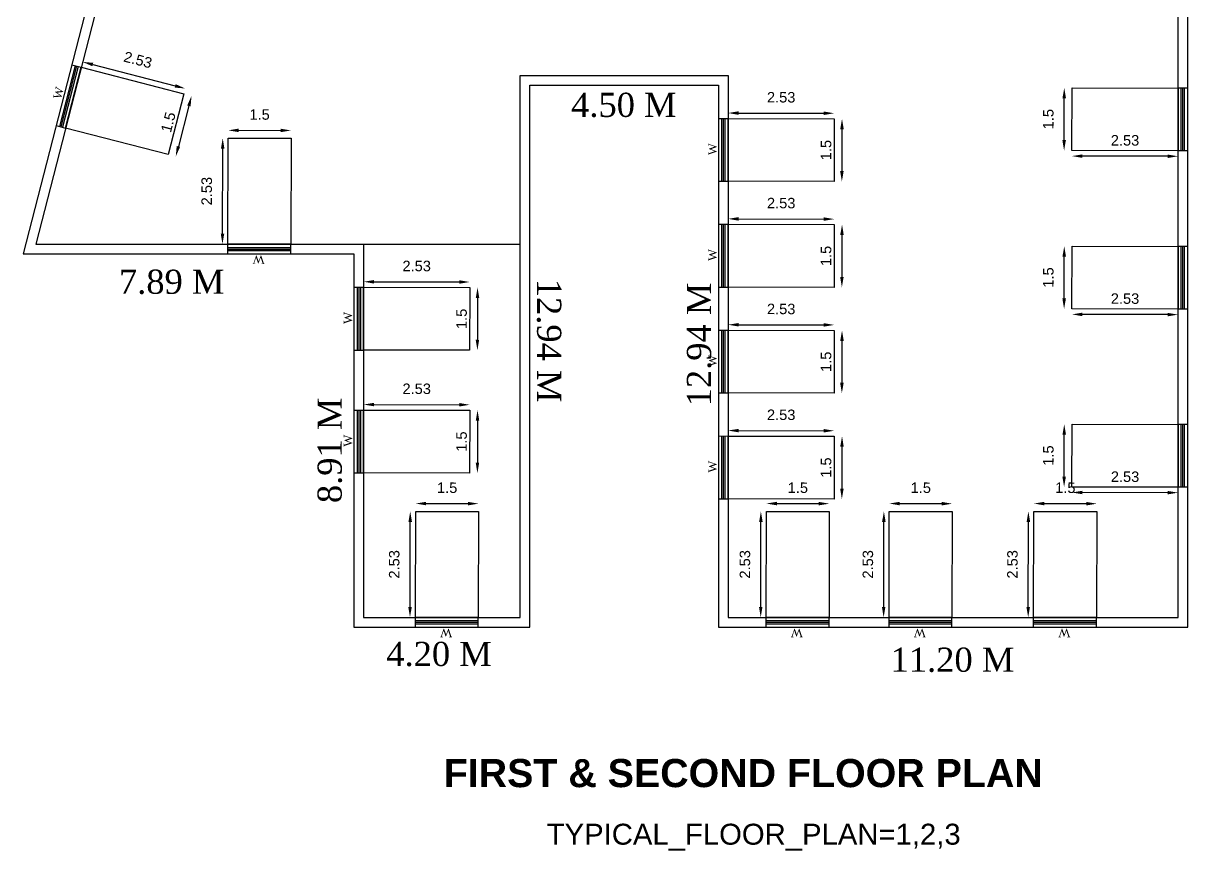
# Model space of a CAD drawing. Header units: metres. Extents: x -56 to 205, y -186 to -77.
# Drawn here: x -17.4 to 10.39, y -145.35 to -125.59 of the extents above; entities that cross this region are included whole.
import ezdxf

# ---------------------------------------------------------------- set-up
doc = ezdxf.new("R2010")
doc.units = ezdxf.units.M
for name, color, linetype in [('0 @ 1', 7, 'Continuous'), ('BLK_1_FLR_1_BLT_UP_AREA', 1, 'Continuous'), ('BLK_1_FLR_1_REGULAR_ROOM_1', 2, 'Continuous'), ('BLK_1_FLR_1_ROOM_1_LIGHT_VENTILATION_1', 232, 'Continuous')]:
    doc.layers.add(name, color=color, linetype=linetype)
doc.styles.add('ANAND', font='times.ttf')
doc.styles.get("Standard").update_dxf_attribs({"font": 'arial.ttf', "height": 0.25})
doc.styles.add('style1', font='times.ttf', dxfattribs={"height": 0.5})
doc.dimstyles.new('ISO-25', dxfattribs={"dimtxt": 0.5, "dimasz": 0.45, "dimexe": 1.25, "dimexo": 0.625, "dimgap": 0.25, "dimtad": 1, "dimdsep": 46, "dimtxsty": 'Standard', "dimcen": 2.5, "dimse1": 1, "dimse2": 1, "dimadec": 0, "dimazin": 0, "dimtfac": 1, "dimtmove": 0, "dimatfit": 3, "dimfxl": 0, "dimarcsym": 0})

# ---------------------------------------------------------------- blocks, each defined once
blk = doc.blocks.new('*D38')
at = {"layer": 'BLK_1_FLR_1_ROOM_1_LIGHT_VENTILATION_1', "color": 0, "lineweight": -2}
blk.add_line((-15.746, -126.577), (-13.779, -127.087), dxfattribs=at)
at = {"layer": 'BLK_1_FLR_1_ROOM_1_LIGHT_VENTILATION_1', "color": 0}
for points in [[(-15.736, -126.536), (-15.756, -126.617), (-15.988, -126.514)], [(-13.768, -127.046), (-13.789, -127.127), (-13.537, -127.149)]]:
    blk.add_solid(points, dxfattribs=at)
at = {"layer": 'DEFPOINTS', "color": 0}
for p in [(-16.021, -126.64), (-13.569, -127.275), (-13.537, -127.149)]:
    blk.add_point(p, dxfattribs=at)
at = {"layer": 'BLK_1_FLR_1_ROOM_1_LIGHT_VENTILATION_1', "color": 0, "insert": (-14.668, -126.466), "char_height": 0.25, "attachment_point": 5, "rotation": 345.472}
blk.add_mtext('2.53', dxfattribs=at)
blk = doc.blocks.new('*D39')
at = {"layer": 'BLK_1_FLR_1_ROOM_1_LIGHT_VENTILATION_1', "color": 0, "lineweight": -2}
blk.add_line((-13.451, -127.564), (-13.702, -128.532), dxfattribs=at)
at = {"layer": 'BLK_1_FLR_1_ROOM_1_LIGHT_VENTILATION_1', "color": 0}
for points in [[(-13.491, -127.554), (-13.411, -127.575), (-13.388, -127.322)], [(-13.742, -128.522), (-13.662, -128.543), (-13.765, -128.774)]]:
    blk.add_solid(points, dxfattribs=at)
at = {"layer": 'DEFPOINTS', "color": 0}
for p in [(-13.569, -127.275), (-13.946, -128.727), (-13.765, -128.774)]:
    blk.add_point(p, dxfattribs=at)
at = {"layer": 'BLK_1_FLR_1_ROOM_1_LIGHT_VENTILATION_1', "color": 0, "insert": (-13.942, -127.954), "char_height": 0.25, "attachment_point": 5, "rotation": 75.4718}
blk.add_mtext('1.5', dxfattribs=at)
blk = doc.blocks.new('*D40')
at = {"layer": 'BLK_1_FLR_1_ROOM_1_LIGHT_VENTILATION_1', "color": 0, "lineweight": -2}
blk.add_line((-12.65, -130.617), (-12.645, -128.585), dxfattribs=at)
at = {"layer": 'BLK_1_FLR_1_ROOM_1_LIGHT_VENTILATION_1', "color": 0}
for points in [[(-12.687, -128.585), (-12.604, -128.585), (-12.645, -128.335)], [(-12.691, -130.617), (-12.608, -130.617), (-12.65, -130.867)]]:
    blk.add_solid(points, dxfattribs=at)
at = {"layer": 'DEFPOINTS', "color": 0}
for p in [(-12.645, -128.335), (-12.515, -128.335), (-12.52, -130.867)]:
    blk.add_point(p, dxfattribs=at)
at = {"layer": 'BLK_1_FLR_1_ROOM_1_LIGHT_VENTILATION_1', "color": 0, "insert": (-13.025, -129.6), "char_height": 0.25, "attachment_point": 5, "rotation": 89.877}
blk.add_mtext('2.53', dxfattribs=at)
blk = doc.blocks.new('*D41')
at = {"layer": 'BLK_1_FLR_1_ROOM_1_LIGHT_VENTILATION_1', "color": 0, "lineweight": -2}
blk.add_line((-12.264, -128.148), (-11.264, -128.151), dxfattribs=at)
at = {"layer": 'BLK_1_FLR_1_ROOM_1_LIGHT_VENTILATION_1', "color": 0}
for points in [[(-12.264, -128.107), (-12.264, -128.19), (-12.514, -128.148)], [(-11.264, -128.109), (-11.264, -128.192), (-11.014, -128.151)]]:
    blk.add_solid(points, dxfattribs=at)
at = {"layer": 'DEFPOINTS', "color": 0}
for p in [(-12.515, -128.335), (-11.015, -128.338), (-11.014, -128.151)]:
    blk.add_point(p, dxfattribs=at)
at = {"layer": 'BLK_1_FLR_1_ROOM_1_LIGHT_VENTILATION_1', "color": 0, "insert": (-11.764, -127.772), "char_height": 0.25, "attachment_point": 5, "rotation": 359.8768}
blk.add_mtext('1.5', dxfattribs=at)
blk = doc.blocks.new('*D42')
at = {"layer": 'BLK_1_FLR_1_ROOM_1_LIGHT_VENTILATION_1', "color": 0, "lineweight": -2}
blk.add_line((0.195, -139.529), (0.2, -137.497), dxfattribs=at)
at = {"layer": 'BLK_1_FLR_1_ROOM_1_LIGHT_VENTILATION_1', "color": 0}
for points in [[(0.158, -137.497), (0.242, -137.497), (0.2, -137.247)], [(0.154, -139.529), (0.237, -139.529), (0.195, -139.779)]]:
    blk.add_solid(points, dxfattribs=at)
at = {"layer": 'DEFPOINTS', "color": 0}
for p in [(0.2, -137.247), (0.331, -137.247), (0.325, -139.779)]:
    blk.add_point(p, dxfattribs=at)
at = {"layer": 'BLK_1_FLR_1_ROOM_1_LIGHT_VENTILATION_1', "color": 0, "insert": (-0.18, -138.512), "char_height": 0.25, "attachment_point": 5, "rotation": 89.877}
blk.add_mtext('2.53', dxfattribs=at)
blk = doc.blocks.new('*D43')
at = {"layer": 'BLK_1_FLR_1_ROOM_1_LIGHT_VENTILATION_1', "color": 0, "lineweight": -2}
blk.add_line((0.581, -137.061), (1.581, -137.063), dxfattribs=at)
at = {"layer": 'BLK_1_FLR_1_ROOM_1_LIGHT_VENTILATION_1', "color": 0}
for points in [[(0.581, -137.019), (0.581, -137.102), (0.331, -137.06)], [(1.581, -137.021), (1.581, -137.104), (1.831, -137.063)]]:
    blk.add_solid(points, dxfattribs=at)
at = {"layer": 'DEFPOINTS', "color": 0}
for p in [(0.331, -137.247), (1.831, -137.063), (1.831, -137.25)]:
    blk.add_point(p, dxfattribs=at)
at = {"layer": 'BLK_1_FLR_1_ROOM_1_LIGHT_VENTILATION_1', "color": 0, "insert": (1.082, -136.684), "char_height": 0.25, "attachment_point": 5, "rotation": 359.8768}
blk.add_mtext('1.5', dxfattribs=at)
blk = doc.blocks.new('*D44')
at = {"layer": 'BLK_1_FLR_1_ROOM_1_LIGHT_VENTILATION_1', "color": 0, "lineweight": -2}
blk.add_line((3.13, -139.529), (3.134, -137.497), dxfattribs=at)
at = {"layer": 'BLK_1_FLR_1_ROOM_1_LIGHT_VENTILATION_1', "color": 0}
for points in [[(3.092, -137.497), (3.176, -137.497), (3.135, -137.247)], [(3.088, -139.529), (3.171, -139.53), (3.129, -139.779)]]:
    blk.add_solid(points, dxfattribs=at)
at = {"layer": 'DEFPOINTS', "color": 0}
for p in [(3.135, -137.247), (3.265, -137.247), (3.259, -139.78)]:
    blk.add_point(p, dxfattribs=at)
at = {"layer": 'BLK_1_FLR_1_ROOM_1_LIGHT_VENTILATION_1', "color": 0, "insert": (2.754, -138.512), "char_height": 0.25, "attachment_point": 5, "rotation": 89.877}
blk.add_mtext('2.53', dxfattribs=at)
blk = doc.blocks.new('*D45')
at = {"layer": 'BLK_1_FLR_1_ROOM_1_LIGHT_VENTILATION_1', "color": 0, "lineweight": -2}
blk.add_line((3.515, -137.061), (4.515, -137.063), dxfattribs=at)
at = {"layer": 'BLK_1_FLR_1_ROOM_1_LIGHT_VENTILATION_1', "color": 0}
for points in [[(3.515, -137.019), (3.515, -137.103), (3.265, -137.06)], [(4.515, -137.021), (4.515, -137.105), (4.765, -137.064)]]:
    blk.add_solid(points, dxfattribs=at)
at = {"layer": 'DEFPOINTS', "color": 0}
for p in [(3.265, -137.247), (4.765, -137.064), (4.765, -137.251)]:
    blk.add_point(p, dxfattribs=at)
at = {"layer": 'BLK_1_FLR_1_ROOM_1_LIGHT_VENTILATION_1', "color": 0, "insert": (4.016, -136.684), "char_height": 0.25, "attachment_point": 5, "rotation": 359.8768}
blk.add_mtext('1.5', dxfattribs=at)
blk = doc.blocks.new('*D46')
at = {"layer": 'BLK_1_FLR_1_ROOM_1_LIGHT_VENTILATION_1', "color": 0, "lineweight": -2}
blk.add_line((6.579, -139.529), (6.584, -137.497), dxfattribs=at)
at = {"layer": 'BLK_1_FLR_1_ROOM_1_LIGHT_VENTILATION_1', "color": 0}
for points in [[(6.542, -137.497), (6.625, -137.497), (6.584, -137.247)], [(6.537, -139.529), (6.621, -139.53), (6.579, -139.779)]]:
    blk.add_solid(points, dxfattribs=at)
at = {"layer": 'DEFPOINTS', "color": 0}
for p in [(6.584, -137.247), (6.714, -137.247), (6.709, -139.78)]:
    blk.add_point(p, dxfattribs=at)
at = {"layer": 'BLK_1_FLR_1_ROOM_1_LIGHT_VENTILATION_1', "color": 0, "insert": (6.204, -138.512), "char_height": 0.25, "attachment_point": 5, "rotation": 89.877}
blk.add_mtext('2.53', dxfattribs=at)
blk = doc.blocks.new('*D47')
at = {"layer": 'BLK_1_FLR_1_ROOM_1_LIGHT_VENTILATION_1', "color": 0, "lineweight": -2}
blk.add_line((6.965, -137.061), (7.965, -137.063), dxfattribs=at)
at = {"layer": 'BLK_1_FLR_1_ROOM_1_LIGHT_VENTILATION_1', "color": 0}
for points in [[(6.965, -137.019), (6.965, -137.103), (6.715, -137.06)], [(7.965, -137.021), (7.965, -137.105), (8.215, -137.064)]]:
    blk.add_solid(points, dxfattribs=at)
at = {"layer": 'DEFPOINTS', "color": 0}
for p in [(6.714, -137.247), (8.214, -137.251), (8.215, -137.064)]:
    blk.add_point(p, dxfattribs=at)
at = {"layer": 'BLK_1_FLR_1_ROOM_1_LIGHT_VENTILATION_1', "color": 0, "insert": (7.465, -136.684), "char_height": 0.25, "attachment_point": 5, "rotation": 359.8768}
blk.add_mtext('1.5', dxfattribs=at)
blk = doc.blocks.new('*D48')
at = {"layer": 'BLK_1_FLR_1_ROOM_1_LIGHT_VENTILATION_1', "color": 0, "lineweight": -2}
blk.add_line((9.905, -136.801), (7.873, -136.796), dxfattribs=at)
at = {"layer": 'BLK_1_FLR_1_ROOM_1_LIGHT_VENTILATION_1', "color": 0}
for points in [[(7.873, -136.755), (7.873, -136.838), (7.623, -136.796)], [(9.905, -136.759), (9.905, -136.842), (10.155, -136.801)]]:
    blk.add_solid(points, dxfattribs=at)
at = {"layer": 'DEFPOINTS', "color": 0}
for p in [(7.623, -136.666), (10.156, -136.671), (7.623, -136.796)]:
    blk.add_point(p, dxfattribs=at)
at = {"layer": 'BLK_1_FLR_1_ROOM_1_LIGHT_VENTILATION_1', "color": 0, "insert": (8.89, -136.421), "char_height": 0.25, "attachment_point": 5, "rotation": 359.877}
blk.add_mtext('2.53', dxfattribs=at)
blk = doc.blocks.new('*D49')
at = {"layer": 'BLK_1_FLR_1_ROOM_1_LIGHT_VENTILATION_1', "color": 0, "lineweight": -2}
blk.add_line((7.437, -136.415), (7.439, -135.415), dxfattribs=at)
at = {"layer": 'BLK_1_FLR_1_ROOM_1_LIGHT_VENTILATION_1', "color": 0}
for points in [[(7.397, -135.415), (7.481, -135.415), (7.44, -135.165)], [(7.395, -136.415), (7.479, -136.415), (7.436, -136.665)]]:
    blk.add_solid(points, dxfattribs=at)
at = {"layer": 'DEFPOINTS', "color": 0}
for p in [(7.44, -135.165), (7.627, -135.166), (7.623, -136.666)]:
    blk.add_point(p, dxfattribs=at)
at = {"layer": 'BLK_1_FLR_1_ROOM_1_LIGHT_VENTILATION_1', "color": 0, "insert": (7.06, -135.914), "char_height": 0.25, "attachment_point": 5, "rotation": 89.8768}
blk.add_mtext('1.5', dxfattribs=at)
blk = doc.blocks.new('*D50')
at = {"layer": 'BLK_1_FLR_1_ROOM_1_LIGHT_VENTILATION_1', "color": 0, "lineweight": -2}
blk.add_line((9.905, -132.548), (7.873, -132.544), dxfattribs=at)
at = {"layer": 'BLK_1_FLR_1_ROOM_1_LIGHT_VENTILATION_1', "color": 0}
for points in [[(7.873, -132.502), (7.873, -132.586), (7.623, -132.543)], [(9.905, -132.507), (9.905, -132.59), (10.155, -132.549)]]:
    blk.add_solid(points, dxfattribs=at)
at = {"layer": 'DEFPOINTS', "color": 0}
for p in [(7.623, -132.413), (7.623, -132.543), (10.156, -132.419)]:
    blk.add_point(p, dxfattribs=at)
at = {"layer": 'BLK_1_FLR_1_ROOM_1_LIGHT_VENTILATION_1', "color": 0, "insert": (8.89, -132.168), "char_height": 0.25, "attachment_point": 5, "rotation": 359.877}
blk.add_mtext('2.53', dxfattribs=at)
blk = doc.blocks.new('*D51')
at = {"layer": 'BLK_1_FLR_1_ROOM_1_LIGHT_VENTILATION_1', "color": 0, "lineweight": -2}
blk.add_line((7.437, -132.163), (7.439, -131.163), dxfattribs=at)
at = {"layer": 'BLK_1_FLR_1_ROOM_1_LIGHT_VENTILATION_1', "color": 0}
for points in [[(7.397, -131.163), (7.481, -131.163), (7.44, -130.913)], [(7.395, -132.163), (7.479, -132.163), (7.436, -132.413)]]:
    blk.add_solid(points, dxfattribs=at)
at = {"layer": 'DEFPOINTS', "color": 0}
for p in [(7.44, -130.913), (7.627, -130.913), (7.623, -132.413)]:
    blk.add_point(p, dxfattribs=at)
at = {"layer": 'BLK_1_FLR_1_ROOM_1_LIGHT_VENTILATION_1', "color": 0, "insert": (7.06, -131.662), "char_height": 0.25, "attachment_point": 5, "rotation": 89.8768}
blk.add_mtext('1.5', dxfattribs=at)
blk = doc.blocks.new('*D52')
at = {"layer": 'BLK_1_FLR_1_ROOM_1_LIGHT_VENTILATION_1', "color": 0, "lineweight": -2}
blk.add_line((9.905, -128.768), (7.873, -128.763), dxfattribs=at)
at = {"layer": 'BLK_1_FLR_1_ROOM_1_LIGHT_VENTILATION_1', "color": 0}
for points in [[(7.873, -128.722), (7.873, -128.805), (7.623, -128.763)], [(9.905, -128.726), (9.905, -128.809), (10.155, -128.768)]]:
    blk.add_solid(points, dxfattribs=at)
at = {"layer": 'DEFPOINTS', "color": 0}
for p in [(7.623, -128.633), (10.156, -128.638), (7.623, -128.763)]:
    blk.add_point(p, dxfattribs=at)
at = {"layer": 'BLK_1_FLR_1_ROOM_1_LIGHT_VENTILATION_1', "color": 0, "insert": (8.89, -128.388), "char_height": 0.25, "attachment_point": 5, "rotation": 359.877}
blk.add_mtext('2.53', dxfattribs=at)
blk = doc.blocks.new('*D53')
at = {"layer": 'BLK_1_FLR_1_ROOM_1_LIGHT_VENTILATION_1', "color": 0, "lineweight": -2}
blk.add_line((7.437, -128.382), (7.439, -127.382), dxfattribs=at)
at = {"layer": 'BLK_1_FLR_1_ROOM_1_LIGHT_VENTILATION_1', "color": 0}
for points in [[(7.397, -127.382), (7.481, -127.382), (7.44, -127.132)], [(7.395, -128.382), (7.479, -128.382), (7.436, -128.632)]]:
    blk.add_solid(points, dxfattribs=at)
at = {"layer": 'DEFPOINTS', "color": 0}
for p in [(7.44, -127.132), (7.627, -127.133), (7.623, -128.633)]:
    blk.add_point(p, dxfattribs=at)
at = {"layer": 'BLK_1_FLR_1_ROOM_1_LIGHT_VENTILATION_1', "color": 0, "insert": (7.06, -127.881), "char_height": 0.25, "attachment_point": 5, "rotation": 89.8768}
blk.add_mtext('1.5', dxfattribs=at)
blk = doc.blocks.new('*D62')
at = {"layer": 'BLK_1_FLR_1_ROOM_1_LIGHT_VENTILATION_1', "color": 0, "lineweight": -2}
blk.add_line((-8.174, -139.529), (-8.17, -137.497), dxfattribs=at)
at = {"layer": 'BLK_1_FLR_1_ROOM_1_LIGHT_VENTILATION_1', "color": 0}
for points in [[(-8.211, -137.497), (-8.128, -137.497), (-8.169, -137.247)], [(-8.216, -139.529), (-8.132, -139.529), (-8.175, -139.779)]]:
    blk.add_solid(points, dxfattribs=at)
at = {"layer": 'DEFPOINTS', "color": 0}
for p in [(-8.169, -137.247), (-8.039, -137.247), (-8.044, -139.779)]:
    blk.add_point(p, dxfattribs=at)
at = {"layer": 'BLK_1_FLR_1_ROOM_1_LIGHT_VENTILATION_1', "color": 0, "insert": (-8.55, -138.512), "char_height": 0.25, "attachment_point": 5, "rotation": 89.877}
blk.add_mtext('2.53', dxfattribs=at)
blk = doc.blocks.new('*D63')
at = {"layer": 'BLK_1_FLR_1_ROOM_1_LIGHT_VENTILATION_1', "color": 0, "lineweight": -2}
blk.add_line((-7.789, -137.061), (-6.789, -137.063), dxfattribs=at)
at = {"layer": 'BLK_1_FLR_1_ROOM_1_LIGHT_VENTILATION_1', "color": 0}
for points in [[(-7.789, -137.019), (-7.789, -137.102), (-8.039, -137.06)], [(-6.789, -137.021), (-6.789, -137.104), (-6.539, -137.063)]]:
    blk.add_solid(points, dxfattribs=at)
at = {"layer": 'DEFPOINTS', "color": 0}
for p in [(-8.039, -137.247), (-6.539, -137.063), (-6.539, -137.25)]:
    blk.add_point(p, dxfattribs=at)
at = {"layer": 'BLK_1_FLR_1_ROOM_1_LIGHT_VENTILATION_1', "color": 0, "insert": (-7.288, -136.684), "char_height": 0.25, "attachment_point": 5, "rotation": 359.8768}
blk.add_mtext('1.5', dxfattribs=at)
blk = doc.blocks.new('*D64')
at = {"layer": 'BLK_1_FLR_1_ROOM_1_LIGHT_VENTILATION_1', "color": 0, "lineweight": -2}
blk.add_line((-9.032, -131.765), (-7, -131.769), dxfattribs=at)
at = {"layer": 'BLK_1_FLR_1_ROOM_1_LIGHT_VENTILATION_1', "color": 0}
for points in [[(-9.032, -131.723), (-9.032, -131.807), (-9.282, -131.764)], [(-7, -131.728), (-7, -131.811), (-6.75, -131.77)]]:
    blk.add_solid(points, dxfattribs=at)
at = {"layer": 'DEFPOINTS', "color": 0}
for p in [(-9.282, -131.895), (-6.75, -131.77), (-6.75, -131.9)]:
    blk.add_point(p, dxfattribs=at)
at = {"layer": 'BLK_1_FLR_1_ROOM_1_LIGHT_VENTILATION_1', "color": 0, "insert": (-8.015, -131.389), "char_height": 0.25, "attachment_point": 5, "rotation": 359.877}
blk.add_mtext('2.53', dxfattribs=at)
blk = doc.blocks.new('*D65')
at = {"layer": 'BLK_1_FLR_1_ROOM_1_LIGHT_VENTILATION_1', "color": 0, "lineweight": -2}
blk.add_line((-6.563, -132.151), (-6.566, -133.151), dxfattribs=at)
at = {"layer": 'BLK_1_FLR_1_ROOM_1_LIGHT_VENTILATION_1', "color": 0}
for points in [[(-6.605, -132.15), (-6.522, -132.151), (-6.563, -131.901)], [(-6.607, -133.15), (-6.524, -133.151), (-6.566, -133.401)]]:
    blk.add_solid(points, dxfattribs=at)
at = {"layer": 'DEFPOINTS', "color": 0}
for p in [(-6.75, -131.9), (-6.753, -133.4), (-6.566, -133.401)]:
    blk.add_point(p, dxfattribs=at)
at = {"layer": 'BLK_1_FLR_1_ROOM_1_LIGHT_VENTILATION_1', "color": 0, "insert": (-6.942, -132.65), "char_height": 0.25, "attachment_point": 5, "rotation": 89.8768}
blk.add_mtext('1.5', dxfattribs=at)
blk = doc.blocks.new('*D66')
at = {"layer": 'BLK_1_FLR_1_ROOM_1_LIGHT_VENTILATION_1', "color": 0, "lineweight": -2}
blk.add_line((-9.032, -134.697), (-7, -134.701), dxfattribs=at)
at = {"layer": 'BLK_1_FLR_1_ROOM_1_LIGHT_VENTILATION_1', "color": 0}
for points in [[(-9.032, -134.655), (-9.032, -134.738), (-9.282, -134.696)], [(-7, -134.659), (-7, -134.743), (-6.75, -134.702)]]:
    blk.add_solid(points, dxfattribs=at)
at = {"layer": 'DEFPOINTS', "color": 0}
for p in [(-6.75, -134.702), (-9.282, -134.826), (-6.75, -134.832)]:
    blk.add_point(p, dxfattribs=at)
at = {"layer": 'BLK_1_FLR_1_ROOM_1_LIGHT_VENTILATION_1', "color": 0, "insert": (-8.015, -134.321), "char_height": 0.25, "attachment_point": 5, "rotation": 359.877}
blk.add_mtext('2.53', dxfattribs=at)
blk = doc.blocks.new('*D67')
at = {"layer": 'BLK_1_FLR_1_ROOM_1_LIGHT_VENTILATION_1', "color": 0, "lineweight": -2}
blk.add_line((-6.563, -135.082), (-6.566, -136.082), dxfattribs=at)
at = {"layer": 'BLK_1_FLR_1_ROOM_1_LIGHT_VENTILATION_1', "color": 0}
for points in [[(-6.605, -135.082), (-6.522, -135.082), (-6.563, -134.832)], [(-6.607, -136.082), (-6.524, -136.082), (-6.566, -136.332)]]:
    blk.add_solid(points, dxfattribs=at)
at = {"layer": 'DEFPOINTS', "color": 0}
for p in [(-6.75, -134.832), (-6.753, -136.332), (-6.566, -136.332)]:
    blk.add_point(p, dxfattribs=at)
at = {"layer": 'BLK_1_FLR_1_ROOM_1_LIGHT_VENTILATION_1', "color": 0, "insert": (-6.942, -135.581), "char_height": 0.25, "attachment_point": 5, "rotation": 89.8768}
blk.add_mtext('1.5', dxfattribs=at)
blk = doc.blocks.new('*D68')
at = {"layer": 'BLK_1_FLR_1_ROOM_1_LIGHT_VENTILATION_1', "color": 0, "lineweight": -2}
blk.add_line((-0.333, -127.736), (1.699, -127.74), dxfattribs=at)
at = {"layer": 'BLK_1_FLR_1_ROOM_1_LIGHT_VENTILATION_1', "color": 0}
for points in [[(-0.333, -127.694), (-0.334, -127.777), (-0.583, -127.735)], [(1.699, -127.698), (1.699, -127.782), (1.949, -127.74)]]:
    blk.add_solid(points, dxfattribs=at)
at = {"layer": 'DEFPOINTS', "color": 0}
for p in [(1.949, -127.74), (-0.584, -127.865), (1.949, -127.871)]:
    blk.add_point(p, dxfattribs=at)
at = {"layer": 'BLK_1_FLR_1_ROOM_1_LIGHT_VENTILATION_1', "color": 0, "insert": (0.684, -127.36), "char_height": 0.25, "attachment_point": 5, "rotation": 359.877}
blk.add_mtext('2.53', dxfattribs=at)
blk = doc.blocks.new('*D69')
at = {"layer": 'BLK_1_FLR_1_ROOM_1_LIGHT_VENTILATION_1', "color": 0, "lineweight": -2}
blk.add_line((2.135, -128.121), (2.133, -129.121), dxfattribs=at)
at = {"layer": 'BLK_1_FLR_1_ROOM_1_LIGHT_VENTILATION_1', "color": 0}
for points in [[(2.093, -128.121), (2.177, -128.121), (2.136, -127.871)], [(2.091, -129.121), (2.175, -129.121), (2.132, -129.371)]]:
    blk.add_solid(points, dxfattribs=at)
at = {"layer": 'DEFPOINTS', "color": 0}
for p in [(1.949, -127.871), (1.945, -129.371), (2.132, -129.371)]:
    blk.add_point(p, dxfattribs=at)
at = {"layer": 'BLK_1_FLR_1_ROOM_1_LIGHT_VENTILATION_1', "color": 0, "insert": (1.756, -128.62), "char_height": 0.25, "attachment_point": 5, "rotation": 89.8768}
blk.add_mtext('1.5', dxfattribs=at)
blk = doc.blocks.new('*D70')
at = {"layer": 'BLK_1_FLR_1_ROOM_1_LIGHT_VENTILATION_1', "color": 0, "lineweight": -2}
blk.add_line((-0.333, -130.263), (1.699, -130.267), dxfattribs=at)
at = {"layer": 'BLK_1_FLR_1_ROOM_1_LIGHT_VENTILATION_1', "color": 0}
for points in [[(-0.333, -130.221), (-0.334, -130.305), (-0.583, -130.262)], [(1.699, -130.226), (1.699, -130.309), (1.949, -130.268)]]:
    blk.add_solid(points, dxfattribs=at)
at = {"layer": 'DEFPOINTS', "color": 0}
for p in [(1.949, -130.268), (-0.584, -130.393), (1.949, -130.398)]:
    blk.add_point(p, dxfattribs=at)
at = {"layer": 'BLK_1_FLR_1_ROOM_1_LIGHT_VENTILATION_1', "color": 0, "insert": (0.684, -129.887), "char_height": 0.25, "attachment_point": 5, "rotation": 359.877}
blk.add_mtext('2.53', dxfattribs=at)
blk = doc.blocks.new('*D71')
at = {"layer": 'BLK_1_FLR_1_ROOM_1_LIGHT_VENTILATION_1', "color": 0, "lineweight": -2}
blk.add_line((2.135, -130.648), (2.133, -131.648), dxfattribs=at)
at = {"layer": 'BLK_1_FLR_1_ROOM_1_LIGHT_VENTILATION_1', "color": 0}
for points in [[(2.093, -130.648), (2.177, -130.648), (2.136, -130.398)], [(2.091, -131.648), (2.175, -131.648), (2.132, -131.898)]]:
    blk.add_solid(points, dxfattribs=at)
at = {"layer": 'DEFPOINTS', "color": 0}
for p in [(1.949, -130.398), (1.945, -131.898), (2.132, -131.898)]:
    blk.add_point(p, dxfattribs=at)
at = {"layer": 'BLK_1_FLR_1_ROOM_1_LIGHT_VENTILATION_1', "color": 0, "insert": (1.756, -131.148), "char_height": 0.25, "attachment_point": 5, "rotation": 89.8768}
blk.add_mtext('1.5', dxfattribs=at)
blk = doc.blocks.new('*D72')
at = {"layer": 'BLK_1_FLR_1_ROOM_1_LIGHT_VENTILATION_1', "color": 0, "lineweight": -2}
blk.add_line((-0.333, -132.79), (1.699, -132.795), dxfattribs=at)
at = {"layer": 'BLK_1_FLR_1_ROOM_1_LIGHT_VENTILATION_1', "color": 0}
for points in [[(-0.333, -132.749), (-0.334, -132.832), (-0.583, -132.79)], [(1.699, -132.753), (1.699, -132.836), (1.949, -132.795)]]:
    blk.add_solid(points, dxfattribs=at)
at = {"layer": 'DEFPOINTS', "color": 0}
for p in [(1.949, -132.795), (-0.584, -132.92), (1.949, -132.925)]:
    blk.add_point(p, dxfattribs=at)
at = {"layer": 'BLK_1_FLR_1_ROOM_1_LIGHT_VENTILATION_1', "color": 0, "insert": (0.684, -132.415), "char_height": 0.25, "attachment_point": 5, "rotation": 359.877}
blk.add_mtext('2.53', dxfattribs=at)
blk = doc.blocks.new('*D73')
at = {"layer": 'BLK_1_FLR_1_ROOM_1_LIGHT_VENTILATION_1', "color": 0, "lineweight": -2}
blk.add_line((2.135, -133.176), (2.133, -134.176), dxfattribs=at)
at = {"layer": 'BLK_1_FLR_1_ROOM_1_LIGHT_VENTILATION_1', "color": 0}
for points in [[(2.093, -133.176), (2.177, -133.176), (2.136, -132.926)], [(2.091, -134.176), (2.175, -134.176), (2.132, -134.426)]]:
    blk.add_solid(points, dxfattribs=at)
at = {"layer": 'DEFPOINTS', "color": 0}
for p in [(1.949, -132.925), (1.945, -134.425), (2.132, -134.426)]:
    blk.add_point(p, dxfattribs=at)
at = {"layer": 'BLK_1_FLR_1_ROOM_1_LIGHT_VENTILATION_1', "color": 0, "insert": (1.756, -133.675), "char_height": 0.25, "attachment_point": 5, "rotation": 89.8768}
blk.add_mtext('1.5', dxfattribs=at)
blk = doc.blocks.new('*D74')
at = {"layer": 'BLK_1_FLR_1_ROOM_1_LIGHT_VENTILATION_1', "color": 0, "lineweight": -2}
blk.add_line((-0.333, -135.318), (1.699, -135.322), dxfattribs=at)
at = {"layer": 'BLK_1_FLR_1_ROOM_1_LIGHT_VENTILATION_1', "color": 0}
for points in [[(-0.333, -135.276), (-0.334, -135.359), (-0.583, -135.317)], [(1.699, -135.28), (1.699, -135.364), (1.949, -135.322)]]:
    blk.add_solid(points, dxfattribs=at)
at = {"layer": 'DEFPOINTS', "color": 0}
for p in [(1.949, -135.322), (-0.584, -135.447), (1.949, -135.453)]:
    blk.add_point(p, dxfattribs=at)
at = {"layer": 'BLK_1_FLR_1_ROOM_1_LIGHT_VENTILATION_1', "color": 0, "insert": (0.684, -134.942), "char_height": 0.25, "attachment_point": 5, "rotation": 359.877}
blk.add_mtext('2.53', dxfattribs=at)
blk = doc.blocks.new('*D75')
at = {"layer": 'BLK_1_FLR_1_ROOM_1_LIGHT_VENTILATION_1', "color": 0, "lineweight": -2}
blk.add_line((2.135, -135.703), (2.133, -136.703), dxfattribs=at)
at = {"layer": 'BLK_1_FLR_1_ROOM_1_LIGHT_VENTILATION_1', "color": 0}
for points in [[(2.093, -135.703), (2.177, -135.703), (2.136, -135.453)], [(2.091, -136.703), (2.175, -136.703), (2.132, -136.953)]]:
    blk.add_solid(points, dxfattribs=at)
at = {"layer": 'DEFPOINTS', "color": 0}
for p in [(1.949, -135.453), (1.945, -136.953), (2.132, -136.953)]:
    blk.add_point(p, dxfattribs=at)
at = {"layer": 'BLK_1_FLR_1_ROOM_1_LIGHT_VENTILATION_1', "color": 0, "insert": (1.756, -136.202), "char_height": 0.25, "attachment_point": 5, "rotation": 89.8768}
blk.add_mtext('1.5', dxfattribs=at)

msp = doc.modelspace()

# ---------------------------------------------------------------- linework, layer by layer
at = {"color": 7}
for p, q in [((-16.1694, -126.60183), (-16.54282, -128.0546)), ((-16.13208, -126.61142), (-16.5055, -128.0642)), ((-16.09391, -126.62123), (-16.46733, -128.07401)), ((-16.24346, -126.58279), (-16.0207, -126.64005)), ((10.38596, -127.13805), (10.15596, -127.13801)), ((10.23128, -128.63802), (10.23155, -127.13802)), ((10.27069, -128.63803), (10.27096, -127.13803)), ((10.30922, -128.63804), (10.30949, -127.13804)), ((-16.61688, -128.03557), (-16.39412, -128.09283)), ((-0.8137, -127.86512), (-0.5837, -127.86516)), ((-0.73724, -127.86514), (-0.73751, -129.36514)), ((-0.6987, -127.86514), (-0.69897, -129.36514)), ((-0.65929, -127.86515), (-0.65956, -129.36515)), ((10.38569, -128.63805), (10.15569, -128.63801)), ((-0.81397, -129.36512), (-0.58397, -129.36516)), ((-0.8137, -130.39247), (-0.5837, -130.39251)), ((-0.73724, -130.39248), (-0.73751, -131.89248)), ((-0.6987, -130.39249), (-0.69897, -131.89249)), ((-0.65929, -130.3925), (-0.65956, -131.8925)), ((-12.52021, -131.09732), (-12.52017, -130.86732)), ((-11.02021, -131.09759), (-11.02017, -130.86759)), ((-12.52019, -130.98232), (-11.02019, -130.98259)), ((-12.52019, -131.02086), (-11.02019, -131.02113)), ((-12.52018, -130.94291), (-11.02018, -130.94318)), ((10.38596, -130.91859), (10.15596, -130.91855)), ((10.23128, -132.41856), (10.23155, -130.91856)), ((10.27069, -132.41857), (10.27096, -130.91857)), ((10.30922, -132.41857), (10.30949, -130.91858)), ((-9.51226, -131.89463), (-9.28226, -131.89467)), ((-9.4358, -131.89464), (-9.43607, -133.39464)), ((-9.39726, -131.89465), (-9.39754, -133.39465)), ((-9.35785, -131.89466), (-9.35813, -133.39466)), ((-0.81397, -131.89247), (-0.58397, -131.89251)), ((10.38569, -132.41859), (10.15569, -132.41855)), ((-0.8137, -132.91982), (-0.5837, -132.91986)), ((-0.73724, -132.91983), (-0.73751, -134.41983)), ((-0.6987, -132.91984), (-0.69897, -134.41984)), ((-0.65929, -132.91984), (-0.65956, -134.41984)), ((-9.51254, -133.39463), (-9.28254, -133.39467)), ((-0.81397, -134.41982), (-0.58397, -134.41986)), ((-9.51226, -134.82637), (-9.28226, -134.82641)), ((-9.4358, -134.82639), (-9.43607, -136.32639)), ((-9.39726, -134.82639), (-9.39754, -136.32639)), ((-9.35785, -134.8264), (-9.35813, -136.3264)), ((10.38596, -135.17104), (10.15596, -135.171)), ((10.23128, -136.67102), (10.23155, -135.17102)), ((10.27069, -136.67102), (10.27096, -135.17102)), ((10.30922, -136.67103), (10.30949, -135.17103)), ((-0.8137, -135.44716), (-0.5837, -135.4472)), ((-0.73724, -135.44718), (-0.73751, -136.94718)), ((-0.6987, -135.44718), (-0.69897, -136.94718)), ((-0.65929, -135.44719), (-0.65956, -136.94719)), ((-9.51254, -136.32637), (-9.28254, -136.32641)), ((10.38569, -136.67104), (10.15569, -136.671)), ((-0.81397, -136.94716), (-0.58397, -136.9472)), ((-8.04453, -140.00942), (-8.04449, -139.77942)), ((-6.54453, -140.00969), (-6.54449, -139.77969)), ((0.32509, -140.00942), (0.32513, -139.77942)), ((1.82509, -140.00969), (1.82513, -139.77969)), ((3.25931, -140.00969), (3.25935, -139.77969)), ((4.75931, -140.00997), (4.75935, -139.77997)), ((6.70877, -140.00969), (6.70881, -139.77969)), ((8.20877, -140.00997), (8.20881, -139.77997)), ((-8.04451, -139.89442), (-6.54451, -139.89469)), ((-8.04451, -139.93296), (-6.54451, -139.93323)), ((-8.0445, -139.85501), (-6.5445, -139.85528)), ((0.3251, -139.93296), (1.8251, -139.93323)), ((0.32511, -139.89442), (1.82511, -139.89469)), ((0.32512, -139.85501), (1.82512, -139.85528)), ((3.25933, -139.89469), (4.75933, -139.89497)), ((3.25933, -139.93323), (4.75933, -139.9335)), ((3.25934, -139.85528), (4.75934, -139.85556)), ((6.70878, -139.93323), (8.20878, -139.9335)), ((6.70879, -139.85528), (8.20879, -139.85556)), ((6.70879, -139.89469), (8.20879, -139.89497))]:
    msp.add_line(p, q, dxfattribs=at)
at = {"color": 0}
msp.add_line((-0.31404, -139.77942), (10.15596, -139.77942), dxfattribs=at)
at = {"color": 7}
msp.add_lwpolyline([(-11.7686, -110.09764), (-17.10728, -130.86732), (-9.28226, -130.86732), (-9.28226, -139.77942), (-5.5437, -139.77942), (-5.5437, -126.83903), (-0.5837, -126.83781), (-0.5837, -139.77942), (10.15596, -139.77942), (10.15596, -123.45496)], dxfattribs=at)
at = {"layer": 'BLK_1_FLR_1_BLT_UP_AREA', "color": 13}
msp.add_lwpolyline([(10.38596, -103.40764), (-10.28646, -103.40764), (-17.40388, -131.09732), (-9.51226, -131.09732), (-9.51226, -140.00942), (-5.3137, -140.00942), (-5.3137, -127.06897), (-0.8137, -127.06787), (-0.8137, -140.00942), (10.38596, -140.00942)], close=True, dxfattribs=at)
at = {"layer": 'BLK_1_FLR_1_REGULAR_ROOM_1', "color": 2, "ltscale": 30}
msp.add_lwpolyline([(-17.10728, -130.86732), (-5.5437, -130.86732), (-5.5437, -126.83903), (-0.5837, -126.83903), (-0.5837, -139.77942), (10.15596, -139.77942), (10.15596, -106.63942), (-5.7737, -106.63942), (-5.7737, -110.09764), (-11.7686, -110.09764)], close=True, dxfattribs=at)
at = {"layer": 'BLK_1_FLR_1_ROOM_1_LIGHT_VENTILATION_1', "color": 232}
for points in [[(-16.0207, -126.64005), (-13.56931, -127.2753), (-13.94559, -128.72734), (-16.39412, -128.09282)], [(10.15569, -128.63801), (7.62333, -128.63257), (7.62656, -127.13258), (10.15596, -127.13801)], [(-0.5837, -127.86516), (1.94865, -127.8706), (1.94543, -129.3706), (-0.58397, -129.36516)], [(-12.52017, -130.86732), (-12.51473, -128.33497), (-11.01473, -128.33819), (-11.02017, -130.86759)], [(-0.5837, -130.39251), (1.94865, -130.39795), (1.94543, -131.89795), (-0.58397, -131.89251)], [(10.15569, -132.41855), (7.62333, -132.41311), (7.62656, -130.91311), (10.15596, -130.91855)], [(-9.28226, -131.89467), (-6.74991, -131.90011), (-6.75313, -133.40011), (-9.28254, -133.39467)], [(-0.5837, -132.91986), (1.94865, -132.9253), (1.94543, -134.42529), (-0.58397, -134.41985)], [(-9.28226, -134.82641), (-6.74991, -134.83185), (-6.75313, -136.33185), (-9.28254, -136.32641)], [(10.15569, -136.671), (7.62333, -136.66556), (7.62656, -135.16557), (10.15596, -135.17101)], [(-0.5837, -135.4472), (1.94865, -135.45264), (1.94543, -136.95264), (-0.58397, -136.9472)], [(-8.04449, -139.77942), (-8.03905, -137.24707), (-6.53905, -137.25029), (-6.54449, -139.77969)], [(0.32513, -139.77942), (0.33057, -137.24707), (1.83057, -137.25029), (1.82513, -139.77969)], [(3.25935, -139.77969), (3.26479, -137.24734), (4.76479, -137.25056), (4.75935, -139.77997)], [(6.70881, -139.77969), (6.71425, -137.24734), (8.21424, -137.25056), (8.2088, -139.77997)]]:
    msp.add_lwpolyline(points, close=True, dxfattribs=at)

# ---------------------------------------------------------------- texts
at = {"color": 0, "linetype": 'ByBlock', "lineweight": -2, "style": 'ANAND'}
for rotation, p in [(75.485232, (-16.50294, -127.42053)), (89.890235, (-0.85662, -128.74108)), (179.890235, (-11.64425, -131.14024)), (89.890235, (-0.85662, -131.26843)), (89.890235, (-9.55518, -132.77059)), (89.890235, (-0.85662, -133.79577)), (89.890235, (-9.55518, -135.70233)), (89.890235, (-0.85662, -136.32312)), (179.890235, (-7.16857, -140.05234)), (179.890235, (1.20105, -140.05234)), (179.890235, (4.13527, -140.05261)), (179.890235, (7.58472, -140.05261))]:
    msp.add_text('W', height=0.2, rotation=rotation, dxfattribs=at).set_placement(p)
at = {"color": 0, "style": 'style1'}
for s, p in [('4.50 M', (-4.33001, -127.82768)), ('7.89 M', (-15.12101, -132.05161)), ('4.20 M', (-8.74039, -140.93953)), ('11.20 M', (3.29446, -141.07696))]:
    msp.add_text(s, height=0.576656, dxfattribs=at).set_placement(p)
for s, rotation, p in [('12.94 M', 270, (-5.14012, -131.69351)), ('12.94 M', 90, (-0.98999, -134.73883)), ('8.91 M', 90, (-9.80438, -137.04979))]:
    msp.add_text(s, height=0.576656, rotation=rotation, dxfattribs=at).set_placement(p)
at = {"layer": '0 @ 1', "color": 7, "lineweight": 30, "insert": (-7.36979, -143.16016), "char_height": 0.672382, "width": 14.4199937, "attachment_point": 1}
msp.add_mtext('{\\fArial|b1|i0|c0|p34;FIRST & SECOND FLOOR PLAN}', dxfattribs=at)
at = {"layer": 'BLK_1_FLR_1_BLT_UP_AREA', "color": 13, "insert": (-4.91197, -144.70614), "char_height": 0.5, "width": 9.8839452, "attachment_point": 1}
msp.add_mtext('TYPICAL_FLOOR_PLAN=1,2,3', dxfattribs=at)

# ---------------------------------------------------------------- dimensions: what is measured, and where the dimension line sits
at = {"layer": 'BLK_1_FLR_1_ROOM_1_LIGHT_VENTILATION_1', "color": 232}
for p1, p2, distance, picture, middle in [((-16.0207, -126.64005), (-13.56931, -127.2753), 0.13019, '*D38', (-14.66759, -126.466)), ((-13.56931, -127.2753), (-13.94559, -128.72734), 0.18701, '*D39', (-13.94199, -127.9535)), ((-0.5837, -127.86516), (1.94865, -127.8706), 0.13019, '*D68', (0.68357, -127.35997)), ((7.62333, -128.63257), (7.62656, -127.13258), 0.18701, '*D53', (7.06029, -127.88136)), ((-12.51473, -128.33497), (-11.01473, -128.33819), 0.18701, '*D41', (-11.76351, -127.77193)), ((1.94865, -127.8706), (1.94543, -129.3706), 0.18701, '*D69', (1.75641, -128.62019)), ((-12.52017, -130.86732), (-12.51473, -128.33497), 0.13019, '*D40', (-13.02536, -129.60005)), ((10.15569, -128.63801), (7.62333, -128.63257), 0.13019, '*D52', (8.89004, -128.38775)), ((-0.5837, -130.39251), (1.94865, -130.39795), 0.13019, '*D70', (0.68357, -129.88731)), ((1.94865, -130.39795), (1.94543, -131.89795), 0.18701, '*D71', (1.75641, -131.14754)), ((7.62333, -132.41311), (7.62656, -130.91311), 0.18701, '*D51', (7.06029, -131.6619)), ((-9.28226, -131.89467), (-6.74991, -131.90011), 0.13019, '*D64', (-8.015, -131.38948)), ((-6.74991, -131.90011), (-6.75313, -133.40011), 0.18701, '*D65', (-6.94216, -132.6497)), ((-0.5837, -132.91986), (1.94865, -132.9253), 0.13019, '*D72', (0.68357, -132.41466)), ((10.15569, -132.41855), (7.62333, -132.41311), 0.13019, '*D50', (8.89004, -132.16829)), ((1.94865, -132.9253), (1.94543, -134.42529), 0.18701, '*D73', (1.75641, -133.67488)), ((-9.28226, -134.82641), (-6.74991, -134.83185), 0.13019, '*D66', (-8.015, -134.32122)), ((-0.5837, -135.4472), (1.94865, -135.45264), 0.13019, '*D74', (0.68357, -134.94201)), ((-6.74991, -134.83185), (-6.75313, -136.33185), 0.18701, '*D67', (-6.94216, -135.58144)), ((7.62333, -136.66556), (7.62656, -135.16557), 0.18701, '*D49', (7.06029, -135.91435)), ((1.94865, -135.45264), (1.94543, -136.95264), 0.18701, '*D75', (1.75641, -136.20223)), ((10.15569, -136.671), (7.62333, -136.66556), 0.13019, '*D48', (8.89004, -136.42074)), ((-8.03905, -137.24707), (-6.53905, -137.25029), 0.18701, '*D63', (-7.28784, -136.68403)), ((0.33057, -137.24707), (1.83057, -137.25029), 0.18701, '*D43', (1.08178, -136.68403)), ((3.26479, -137.24734), (4.76479, -137.25056), 0.18701, '*D45', (4.016, -136.6843)), ((6.71425, -137.24734), (8.21424, -137.25056), 0.18701, '*D47', (7.46546, -136.6843)), ((-8.04449, -139.77942), (-8.03905, -137.24707), 0.13019, '*D62', (-8.54968, -138.51215)), ((0.32513, -139.77942), (0.33057, -137.24707), 0.13019, '*D42', (-0.18006, -138.51215)), ((3.25935, -139.77969), (3.26479, -137.24734), 0.13019, '*D44', (2.75416, -138.51243)), ((6.70881, -139.77969), (6.71425, -137.24734), 0.13019, '*D46', (6.20361, -138.51243))]:
    dim = msp.add_aligned_dim(p1=p1, p2=p2, distance=distance, dimstyle='ISO-25', override={"dimtxt": 0.25, "dimasz": 0.25, "dimfxl": 3, "dimfxlon": 1, "dimarcsym": 1}, dxfattribs=at)
    dim.commit()
    dim.dimension.update_dxf_attribs({"geometry": picture, "text_midpoint": middle})

doc.saveas('drawing.dxf')
